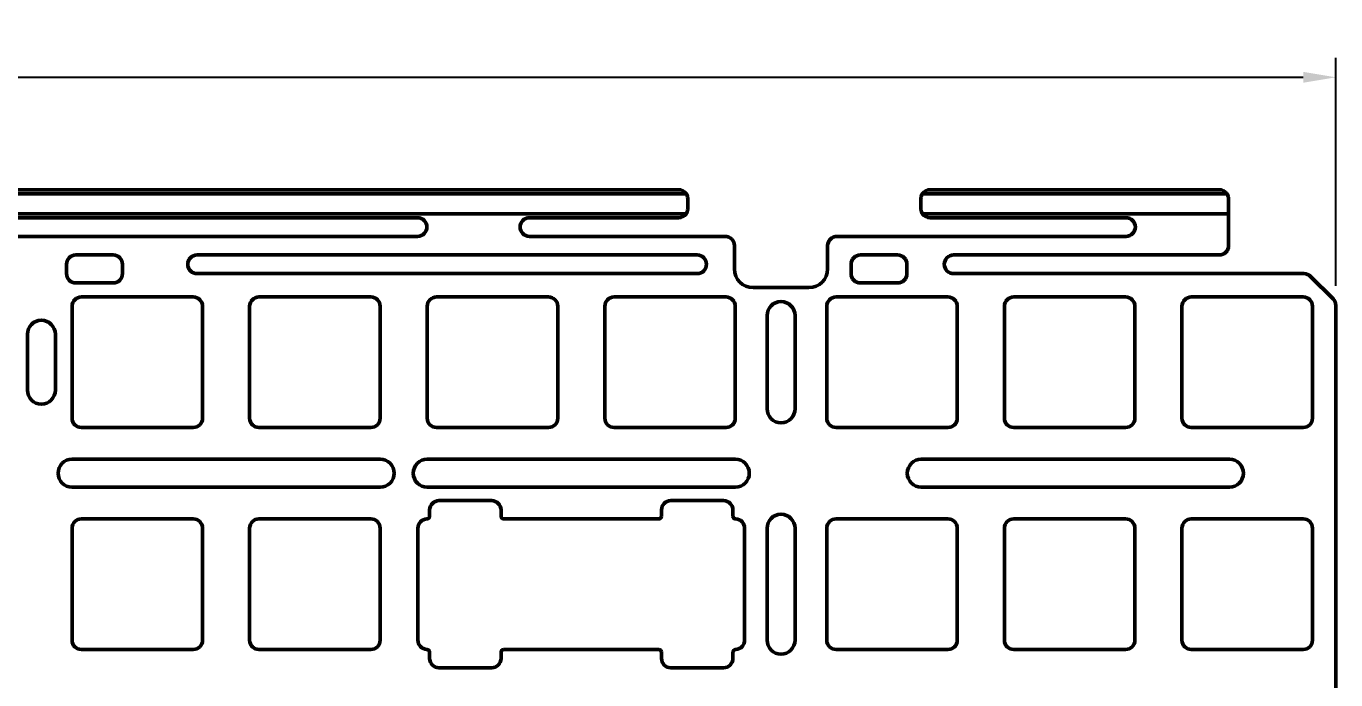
# Model space of a CAD drawing. Header units: millimetres. Extents: x 21 to 410, y 10 to 282.
# Drawn here: x 255.9 to 396.4, y 211.7 to 281.8 of the extents above; entities that cross this region are included whole.
import ezdxf

# ---------------------------------------------------------------- set-up
doc = ezdxf.new("R2010")
doc.units = ezdxf.units.MM
doc.header["$LTSCALE"] = 0.75
doc.layers.add('Dimensions', color=7, linetype='Continuous', lineweight=25)
doc.layers.add('Visible', color=7, linetype='Continuous', lineweight=50)
doc.styles.get("Standard").update_dxf_attribs({"font": 'arial.ttf'})
doc.dimstyles.new('ISO-25', dxfattribs={"dimtxt": 3.5, "dimasz": 3.5, "dimexe": 2.1, "dimexo": 2.1, "dimgap": 1.4, "dimtad": 1, "dimdsep": 46, "dimtxsty": 'Standard', "dimcen": 0, "dimclrd": 256, "dimclre": 256, "dimclrt": 256, "dimazin": 2, "dimtp": 0.1, "dimtm": 0.1, "dimtfac": 0.714286, "dimtmove": 0, "dimatfit": 3, "dimfxl": 1, "dimarcsym": 0})

# ---------------------------------------------------------------- blocks, each defined once
blk = doc.blocks.new('*D19')
at = {"layer": 'Defpoints', "color": 0, "transparency": 16777216}
for p in [(396.38595, 276.346532), (48.77345, 251.875884), (396.38595, 251.875884)]:
    blk.add_point(p, dxfattribs=at)
at = {"layer": 'Dimensions', "lineweight": -2, "transparency": 16777216}
for p, q in [((48.77345, 253.975884), (48.77345, 278.446532)), ((396.38595, 253.975884), (396.38595, 278.446532)), ((52.27345, 276.346532), (392.88595, 276.346532))]:
    blk.add_line(p, q, dxfattribs=at)
at = {"layer": 'Dimensions', "transparency": 16777216}
for points in [[(52.27345, 276.929865), (52.27345, 275.763199), (48.77345, 276.346532)], [(392.88595, 276.929865), (392.88595, 275.763199), (396.38595, 276.346532)]]:
    blk.add_solid(points, dxfattribs=at)
at = {"layer": 'Dimensions', "transparency": 16777216, "insert": (222.5797, 279.534731), "char_height": 3.5, "attachment_point": 5}
blk.add_mtext('347.6', dxfattribs=at)

msp = doc.modelspace()

# ---------------------------------------------------------------- linework, layer by layer
at = {"layer": 'Visible'}
for p, q in [((61.273, 264.29, 0.75), (325.877, 264.29, 0.75)), ((352.872, 264.29, 0.75), (383.886, 264.29, 0.75)), ((60.453, 263.861, 0.75), (326.698, 263.861, 0.75)), ((352.051, 263.861, 0.75), (384.707, 263.861, 0.75)), ((326.698, 261.719, 0.75), (60.273, 261.719, 0.75)), ((384.886, 261.719, 0.75), (352.051, 261.719, 0.75)), ((384.886, 261.719, 0.75), (384.886, 258.29, 0.75)), ((297.886, 261.29, 0.75), (228.58, 261.29, 0.75)), ((325.877, 261.29, 0.75), (309.886, 261.29, 0.75)), ((373.886, 261.29, 0.75), (352.872, 261.29, 0.75)), ((297.886, 259.29, 0.75), (228.58, 259.29, 0.75)), ((330.877, 259.29, 0.75), (309.886, 259.29, 0.75)), ((373.886, 259.29, 0.75), (342.872, 259.29, 0.75)), ((261.233, 257.29, 0.75), (265.233, 257.29, 0.75)), ((327.877, 257.29, 0.75), (274.233, 257.29, 0.75)), ((331.877, 255.79, 0.75), (331.877, 258.29, 0.75)), ((341.872, 258.29, 0.75), (341.872, 255.79, 0.75)), ((345.386, 257.29, 0.75), (349.386, 257.29, 0.75)), ((383.886, 257.29, 0.75), (355.386, 257.29, 0.75)), ((260.233, 255.29, 0.75), (260.233, 256.29, 0.75)), ((266.233, 256.29, 0.75), (266.233, 255.29, 0.75)), ((344.386, 255.29, 0.75), (344.386, 256.29, 0.75)), ((350.386, 256.29, 0.75), (350.386, 255.29, 0.75)), ((265.233, 254.29, 0.75), (261.233, 254.29, 0.75)), ((274.233, 255.29, 0.75), (327.877, 255.29, 0.75)), ((349.386, 254.29, 0.75), (345.386, 254.29, 0.75)), ((355.386, 255.29, 0.75), (392.972, 255.29, 0.75)), ((393.679, 254.997, 0.75), (396.093, 252.583, 0.75)), ((339.872, 253.79, 0.75), (333.877, 253.79, 0.75)), ((260.823, 239.79, 0.75), (260.823, 251.79, 0.75)), ((261.823, 252.79, 0.75), (273.823, 252.79, 0.75)), ((274.823, 251.79, 0.75), (274.823, 239.79, 0.75)), ((279.873, 239.79, 0.75), (279.873, 251.79, 0.75)), ((280.873, 252.79, 0.75), (292.873, 252.79, 0.75)), ((293.873, 251.79, 0.75), (293.873, 239.79, 0.75)), ((298.923, 239.79, 0.75), (298.923, 251.79, 0.75)), ((299.923, 252.79, 0.75), (311.923, 252.79, 0.75)), ((312.923, 251.79, 0.75), (312.923, 239.79, 0.75)), ((317.973, 239.79, 0.75), (317.973, 251.79, 0.75)), ((318.973, 252.79, 0.75), (330.973, 252.79, 0.75)), ((331.973, 251.79, 0.75), (331.973, 239.79, 0.75)), ((341.786, 239.79, 0.75), (341.786, 251.79, 0.75)), ((342.786, 252.79, 0.75), (354.786, 252.79, 0.75)), ((355.786, 251.79, 0.75), (355.786, 239.79, 0.75)), ((360.836, 239.79, 0.75), (360.836, 251.79, 0.75)), ((361.836, 252.79, 0.75), (373.836, 252.79, 0.75)), ((374.836, 251.79, 0.75), (374.836, 239.79, 0.75)), ((379.886, 239.79, 0.75), (379.886, 251.79, 0.75)), ((380.886, 252.79, 0.75), (392.886, 252.79, 0.75)), ((393.886, 251.79, 0.75), (393.886, 239.79, 0.75)), ((396.386, 139.692, 0.75), (396.386, 251.876, 0.75)), ((335.38, 240.79, 0.75), (335.38, 250.79, 0.75)), ((338.38, 250.79, 0.75), (338.38, 240.79, 0.75)), ((256.036, 242.79, 0.75), (256.036, 248.79, 0.75)), ((259.036, 248.79, 0.75), (259.036, 242.79, 0.75)), ((273.823, 238.79, 0.75), (261.823, 238.79, 0.75)), ((292.873, 238.79, 0.75), (280.873, 238.79, 0.75)), ((311.923, 238.79, 0.75), (299.923, 238.79, 0.75)), ((330.973, 238.79, 0.75), (318.973, 238.79, 0.75)), ((354.786, 238.79, 0.75), (342.786, 238.79, 0.75)), ((373.836, 238.79, 0.75), (361.836, 238.79, 0.75)), ((392.886, 238.79, 0.75), (380.886, 238.79, 0.75)), ((260.823, 235.384, 0.75), (293.873, 235.384, 0.75)), ((298.923, 235.384, 0.75), (331.973, 235.384, 0.75)), ((351.923, 235.384, 0.75), (384.973, 235.384, 0.75)), ((293.873, 232.384, 0.75), (260.823, 232.384, 0.75)), ((331.973, 232.384, 0.75), (298.923, 232.384, 0.75)), ((384.973, 232.384, 0.75), (351.923, 232.384, 0.75)), ((300.183, 230.94, 0.75), (305.838, 230.94, 0.75)), ((325.059, 230.94, 0.75), (330.714, 230.94, 0.75)), ((299.183, 229.277, 0.75), (299.183, 229.94, 0.75)), ((306.838, 229.94, 0.75), (306.838, 229.278, 0.75)), ((324.059, 229.278, 0.75), (324.059, 229.94, 0.75)), ((331.714, 229.94, 0.75), (331.714, 229.277, 0.75)), ((260.823, 215.978, 0.75), (260.823, 227.978, 0.75)), ((261.823, 228.978, 0.75), (273.823, 228.978, 0.75)), ((274.823, 227.978, 0.75), (274.823, 215.978, 0.75)), ((279.873, 215.978, 0.75), (279.873, 227.978, 0.75)), ((280.873, 228.978, 0.75), (292.873, 228.978, 0.75)), ((293.873, 227.978, 0.75), (293.873, 215.978, 0.75)), ((297.924, 227.978, 0.75), (297.924, 215.978, 0.75)), ((307.138, 228.978, 0.75), (323.759, 228.978, 0.75)), ((332.973, 215.978, 0.75), (332.973, 227.978, 0.75)), ((335.379, 215.978, 0.75), (335.379, 227.978, 0.75)), ((338.379, 227.978, 0.75), (338.379, 215.978, 0.75)), ((341.786, 215.978, 0.75), (341.786, 227.978, 0.75)), ((342.786, 228.978, 0.75), (354.786, 228.978, 0.75)), ((355.786, 227.978, 0.75), (355.786, 215.978, 0.75)), ((360.836, 215.978, 0.75), (360.836, 227.978, 0.75)), ((361.836, 228.978, 0.75), (373.836, 228.978, 0.75)), ((374.836, 227.978, 0.75), (374.836, 215.978, 0.75)), ((379.886, 215.978, 0.75), (379.886, 227.978, 0.75)), ((380.886, 228.978, 0.75), (392.886, 228.978, 0.75)), ((393.886, 227.978, 0.75), (393.886, 215.978, 0.75)), ((273.823, 214.978, 0.75), (261.823, 214.978, 0.75)), ((292.873, 214.978, 0.75), (280.873, 214.978, 0.75)), ((323.759, 214.978, 0.75), (307.138, 214.978, 0.75)), ((354.786, 214.978, 0.75), (342.786, 214.978, 0.75)), ((373.836, 214.978, 0.75), (361.836, 214.978, 0.75)), ((392.886, 214.978, 0.75), (380.886, 214.978, 0.75)), ((299.183, 214.016, 0.75), (299.183, 214.678, 0.75)), ((306.838, 214.678, 0.75), (306.838, 214.016, 0.75)), ((324.059, 214.016, 0.75), (324.059, 214.678, 0.75)), ((331.714, 214.678, 0.75), (331.714, 214.016, 0.75)), ((305.838, 213.016, 0.75), (300.183, 213.016, 0.75)), ((330.714, 213.016, 0.75), (325.059, 213.016, 0.75))]:
    msp.add_line(p, q, dxfattribs=at)
at = {"layer": 'Visible', "extrusion": (0, 0, -1)}
for centre, radius, start, end in [((-325.877, 263.29, -0.75), 1, 90, 145.16506), ((-352.872, 263.29, -0.75), 1, 34.83494, 90), ((-383.886, 263.29, -0.75), 1, 90, 145.16506), ((-325.877, 262.29, -0.75), 1, 214.83494, 270), ((-352.872, 262.29, -0.75), 1, 270, 325.16506), ((-330.877, 258.29, -0.75), 1, 90, 180), ((-342.872, 258.29, -0.75), 1, 0, 90), ((-261.233, 256.29, -0.75), 1, 0, 90), ((-265.233, 256.29, -0.75), 1, 90, 180), ((-345.386, 256.29, -0.75), 1, 0, 90), ((-349.386, 256.29, -0.75), 1, 90, 180), ((-383.886, 258.29, -0.75), 1, 180, 270), ((-333.877, 255.79, -0.75), 2, 270, 0), ((-339.872, 255.79, -0.75), 2, 180, 270), ((-261.233, 255.29, -0.75), 1, 270, 0), ((-265.233, 255.29, -0.75), 1, 180, 270), ((-345.386, 255.29, -0.75), 1, 270, 0), ((-349.386, 255.29, -0.75), 1, 180, 270), ((-392.972, 254.29, -0.75), 1, 90, 135), ((-336.88, 250.79, -0.75), 1.5, 0, 180), ((-395.386, 251.876, -0.75), 1, 135, 180), ((-257.536, 248.79, -0.75), 1.5, 0, 180), ((-257.536, 242.79, -0.75), 1.5, 180, 0), ((-336.88, 240.79, -0.75), 1.5, 180, 0), ((-260.823, 233.884, -0.75), 1.5, 270, 90), ((-293.873, 233.884, -0.75), 1.5, 90, 270), ((-298.923, 233.884, -0.75), 1.5, 270, 90), ((-331.973, 233.884, -0.75), 1.5, 90, 270), ((-351.923, 233.884, -0.75), 1.5, 270, 90), ((-384.973, 233.884, -0.75), 1.5, 90, 270), ((-298.883, 229.277, -0.75), 0.3, 180, 268.18063), ((-307.138, 229.278, -0.75), 0.3, 270, 0), ((-323.759, 229.278, -0.75), 0.3, 180, 270), ((-332.014, 229.277, -0.75), 0.3, 271.81937, 0), ((-336.879, 227.978, -0.75), 1.5, 0, 180), ((-298.883, 214.678, -0.75), 0.3, 91.81937, 180), ((-307.138, 214.678, -0.75), 0.3, 0, 90), ((-323.759, 214.678, -0.75), 0.3, 90, 180), ((-332.014, 214.678, -0.75), 0.3, 0, 88.18063), ((-336.879, 215.978, -0.75), 1.5, 180, 0)]:
    msp.add_arc(centre, radius, start, end, dxfattribs=at)
at = {"layer": 'Visible', "extrusion": (-1, 0, 0)}
msp.add_arc((-262.79, 1.8, -326.877), 1.5, 250.52878, 289.47122, dxfattribs=at)
at = {"layer": 'Visible', "extrusion": (1, 0, 0)}
for centre, start in [((262.79, 1.8, 351.872), 250.52878), ((262.79, 1.8, 384.886), 224.427)]:
    msp.add_arc(centre, 1.5, start, 289.47122, dxfattribs=at)
at = {"layer": 'Visible'}
for centre, start, end in [((297.886, 260.29, 0.75), 270, 90), ((309.886, 260.29, 0.75), 90, 270), ((373.886, 260.29, 0.75), 270, 90), ((274.233, 256.29, 0.75), 90, 270), ((327.877, 256.29, 0.75), 270, 90), ((355.386, 256.29, 0.75), 90, 270), ((261.823, 251.79, 0.75), 90, 180), ((273.823, 251.79, 0.75), 0, 90), ((280.873, 251.79, 0.75), 90, 180), ((292.873, 251.79, 0.75), 0, 90), ((299.923, 251.79, 0.75), 90, 180), ((311.923, 251.79, 0.75), 0, 90), ((318.973, 251.79, 0.75), 90, 180), ((330.973, 251.79, 0.75), 0, 90), ((342.786, 251.79, 0.75), 90, 180), ((354.786, 251.79, 0.75), 0, 90), ((361.836, 251.79, 0.75), 90, 180), ((373.836, 251.79, 0.75), 0, 90), ((380.886, 251.79, 0.75), 90, 180), ((392.886, 251.79, 0.75), 0, 90), ((261.823, 239.79, 0.75), 180, 270), ((273.823, 239.79, 0.75), 270, 0), ((280.873, 239.79, 0.75), 180, 270), ((292.873, 239.79, 0.75), 270, 0), ((299.923, 239.79, 0.75), 180, 270), ((311.923, 239.79, 0.75), 270, 0), ((318.973, 239.79, 0.75), 180, 270), ((330.973, 239.79, 0.75), 270, 0), ((342.786, 239.79, 0.75), 180, 270), ((354.786, 239.79, 0.75), 270, 0), ((361.836, 239.79, 0.75), 180, 270), ((373.836, 239.79, 0.75), 270, 0), ((380.886, 239.79, 0.75), 180, 270), ((392.886, 239.79, 0.75), 270, 0), ((300.183, 229.94, 0.75), 90, 180), ((305.838, 229.94, 0.75), 0, 90), ((325.059, 229.94, 0.75), 90, 180), ((330.714, 229.94, 0.75), 0, 90), ((261.823, 227.978, 0.75), 90, 180), ((273.823, 227.978, 0.75), 0, 90), ((280.873, 227.978, 0.75), 90, 180), ((292.873, 227.978, 0.75), 0, 90), ((298.924, 227.978, 0.75), 91.81937, 180), ((331.973, 227.978, 0.75), 0, 88.18063), ((342.786, 227.978, 0.75), 90, 180), ((354.786, 227.978, 0.75), 0, 90), ((361.836, 227.978, 0.75), 90, 180), ((373.836, 227.978, 0.75), 0, 90), ((380.886, 227.978, 0.75), 90, 180), ((392.886, 227.978, 0.75), 0, 90), ((261.823, 215.978, 0.75), 180, 270), ((273.823, 215.978, 0.75), 270, 0), ((280.873, 215.978, 0.75), 180, 270), ((292.873, 215.978, 0.75), 270, 0), ((298.924, 215.978, 0.75), 180, 268.18063), ((331.973, 215.978, 0.75), 271.81937, 0), ((342.786, 215.978, 0.75), 180, 270), ((354.786, 215.978, 0.75), 270, 0), ((361.836, 215.978, 0.75), 180, 270), ((373.836, 215.978, 0.75), 270, 0), ((380.886, 215.978, 0.75), 180, 270), ((392.886, 215.978, 0.75), 270, 0), ((300.183, 214.016, 0.75), 180, 270), ((305.838, 214.016, 0.75), 270, 0), ((325.059, 214.016, 0.75), 180, 270), ((330.714, 214.016, 0.75), 270, 0)]:
    msp.add_arc(centre, 1, start, end, dxfattribs=at)
for points, knots in [([(326.698, 263.861, 0.75), (326.739, 263.803, 0.69), (326.776, 263.735, 0.632), (326.851, 263.549, 0.498), (326.877, 263.419, 0.432), (326.877, 263.29, 0.386)], [0.135969185, 0.135969185, 0.135969185, 0.135969185, 0.162737547, 0.162737547, 0.203905156, 0.203905156, 0.203905156, 0.203905156]), ([(351.872, 263.29, 0.386), (351.872, 263.419, 0.432), (351.898, 263.549, 0.498), (351.973, 263.735, 0.632), (352.01, 263.803, 0.69), (352.051, 263.861, 0.75)], [0.509109265, 0.509109265, 0.509109265, 0.509109265, 0.550276873, 0.550276873, 0.577045235, 0.577045235, 0.577045235, 0.577045235]), ([(384.707, 263.861, 0.75), (384.748, 263.803, 0.69), (384.785, 263.735, 0.632), (384.86, 263.549, 0.498), (384.886, 263.419, 0.432), (384.886, 263.29, 0.386)], [0.135969185, 0.135969185, 0.135969185, 0.135969185, 0.162737547, 0.162737547, 0.203905156, 0.203905156, 0.203905156, 0.203905156]), ([(326.877, 262.29, 0.386), (326.877, 262.161, 0.432), (326.851, 262.032, 0.498), (326.776, 261.845, 0.632), (326.739, 261.778, 0.69), (326.698, 261.719, 0.75)], [0.509109265, 0.509109265, 0.509109265, 0.509109265, 0.550276873, 0.550276873, 0.577045235, 0.577045235, 0.577045235, 0.577045235]), ([(352.051, 261.719, 0.75), (352.01, 261.778, 0.69), (351.973, 261.845, 0.632), (351.898, 262.032, 0.498), (351.872, 262.161, 0.432), (351.872, 262.29, 0.386)], [0.135969185, 0.135969185, 0.135969185, 0.135969185, 0.162737547, 0.162737547, 0.203905156, 0.203905156, 0.203905156, 0.203905156])]:
    msp.add_open_spline(points, degree=3, knots=knots, dxfattribs=at)

# ---------------------------------------------------------------- dimensions: what is measured, and where the dimension line sits
at = {"layer": 'Dimensions'}
dim = msp.add_linear_dim(base=(396.386, 276.347), p1=(48.773, 251.876), p2=(396.386, 251.876), angle=180, dimstyle='ISO-25', override={"dimdec": 1, "dimlfac": 1, "dimclrd": 256, "dimclre": 256, "dimtdec": 1}, dxfattribs=at)
dim.commit()
dim.dimension.update_dxf_attribs({"geometry": '*D19', "text_midpoint": (222.58, 279.535)})

doc.saveas('drawing.dxf')
